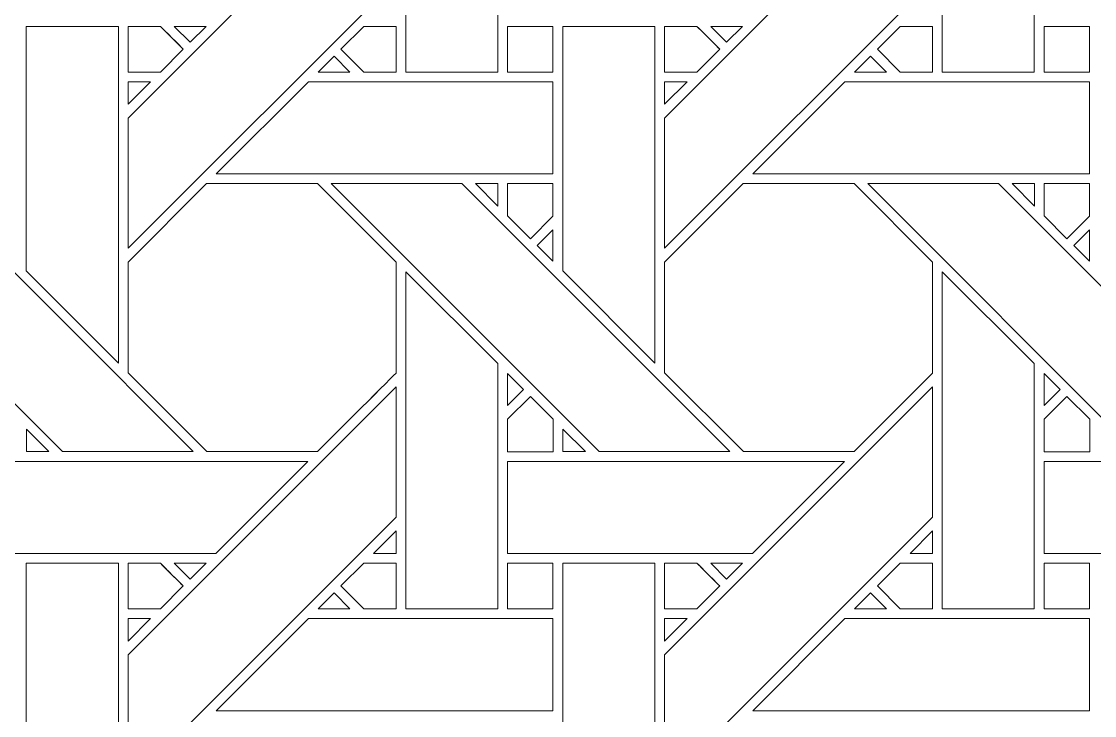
# Model space of a CAD drawing. Header units: inches. Extents: x 4.9 to 19.9, y 3.1 to 15.1.
# Drawn here: x 12.432 to 14.329, y 7.917 to 9.144 of the extents above; entities that cross this region are included whole.
import ezdxf

# ---------------------------------------------------------------- set-up
doc = ezdxf.new("R2010")
doc.units = ezdxf.units.IN
doc.header["$MEASUREMENT"] = 0
doc.layers.add('Design', color=7, linetype='Continuous', lineweight=0)

msp = doc.modelspace()

# ---------------------------------------------------------------- linework, layer by layer
at = {"layer": 'Design'}
for points, knots in [([(4.8829, 15.0948), (4.8829, 15.0948), (4.8829, 3.0948), (4.8829, 3.0948), (4.8829, 3.0948), (19.8829, 3.0948), (19.8829, 3.0948), (19.8829, 3.0948), (19.8829, 15.0948), (19.8829, 15.0948), (19.8829, 15.0948), (4.8829, 15.0948), (4.8829, 15.0948)], [0, 0, 0, 0, 1, 1, 1, 2, 2, 2, 3, 3, 3, 4, 4, 4, 4]), ([(5.4052, 14.5679), (5.4052, 14.5679), (5.4052, 3.6216), (5.4052, 3.6216), (5.4052, 3.6216), (19.3605, 3.6216), (19.3605, 3.6216), (19.3605, 3.6216), (19.3605, 14.5679), (19.3605, 14.5679), (19.3605, 14.5679), (5.4052, 14.5679), (5.4052, 14.5679)], [0, 0, 0, 0, 1, 1, 1, 2, 2, 2, 3, 3, 3, 4, 4, 4, 4]), ([(13.1112, 9.0544), (13.1112, 9.0544), (13.1112, 9.6502), (13.1112, 9.6502), (13.1112, 9.6502), (13.274, 9.4881), (13.274, 9.4881), (13.274, 9.4881), (13.274, 9.0544), (13.274, 9.0544), (13.274, 9.0544), (13.1112, 9.0544), (13.1112, 9.0544)], [0, 0, 0, 0, 1, 1, 1, 2, 2, 2, 3, 3, 3, 4, 4, 4, 4]), ([(14.0599, 9.0544), (14.0599, 9.0544), (14.0599, 9.6503), (14.0599, 9.6503), (14.0599, 9.6503), (14.2227, 9.4881), (14.2227, 9.4881), (14.2227, 9.4881), (14.2227, 9.0544), (14.2227, 9.0544), (14.2227, 9.0544), (14.0599, 9.0544), (14.0599, 9.0544)], [0, 0, 0, 0, 1, 1, 1, 2, 2, 2, 3, 3, 3, 4, 4, 4, 4]), ([(12.6204, 8.9731), (12.6204, 8.9731), (13.0941, 9.4467), (13.0941, 9.4467), (13.0941, 9.4467), (13.0941, 9.2166), (13.0941, 9.2166), (13.0941, 9.2166), (12.6204, 8.743), (12.6204, 8.743), (12.6204, 8.743), (12.6204, 8.9731), (12.6204, 8.9731)], [0, 0, 0, 0, 1, 1, 1, 2, 2, 2, 3, 3, 3, 4, 4, 4, 4]), ([(14.0428, 9.2166), (14.0428, 9.2166), (13.5691, 8.743), (13.5691, 8.743), (13.5691, 8.743), (13.5691, 8.9731), (13.5691, 8.9731), (13.5691, 8.9731), (14.0428, 9.4467), (14.0428, 9.4467), (14.0428, 9.4467), (14.0428, 9.2166), (14.0428, 9.2166)], [0, 0, 0, 0, 1, 1, 1, 2, 2, 2, 3, 3, 3, 4, 4, 4, 4]), ([(12.6032, 9.1352), (12.6032, 9.1352), (12.6032, 8.5401), (12.6032, 8.5401), (12.6032, 8.5401), (12.4403, 8.703), (12.4403, 8.703), (12.4403, 8.703), (12.4403, 9.1352), (12.4403, 9.1352), (12.4403, 9.1352), (12.6032, 9.1352), (12.6032, 9.1352)], [0, 0, 0, 0, 1, 1, 1, 2, 2, 2, 3, 3, 3, 4, 4, 4, 4]), ([(12.6775, 9.1352), (12.6826, 9.1301), (12.7134, 9.0993), (12.7178, 9.0948), (12.7178, 9.0948), (12.6774, 9.0544), (12.6774, 9.0544), (12.6774, 9.0544), (12.6204, 9.0544), (12.6204, 9.0544), (12.6204, 9.0544), (12.6204, 9.1352), (12.6204, 9.1352), (12.6204, 9.1352), (12.6775, 9.1352), (12.6775, 9.1352)], [0, 0, 0, 0, 1, 1, 1, 2, 2, 2, 3, 3, 3, 4, 4, 4, 5, 5, 5, 5]), ([(12.6204, 9.1352), (12.6204, 9.1352), (12.6775, 9.1352), (12.6775, 9.1352), (12.6829, 9.1298), (12.7137, 9.0989), (12.7178, 9.0948), (12.7178, 9.0948), (12.6774, 9.0544), (12.6774, 9.0544), (12.6774, 9.0544), (12.6204, 9.0544), (12.6204, 9.0544), (12.6204, 9.0544), (12.6204, 9.1352), (12.6204, 9.1352)], [0, 0, 0, 0, 1, 1, 1, 2, 2, 2, 3, 3, 3, 4, 4, 4, 5, 5, 5, 5]), ([(12.7583, 9.1352), (12.7583, 9.1352), (12.73, 9.107), (12.73, 9.107), (12.73, 9.107), (12.7018, 9.1352), (12.7018, 9.1352), (12.7018, 9.1352), (12.7583, 9.1352), (12.7583, 9.1352)], [0, 0, 0, 0, 1, 1, 1, 2, 2, 2, 3, 3, 3, 3]), ([(13.0941, 9.1352), (13.0941, 9.1352), (13.0941, 9.0544), (13.0941, 9.0544), (13.0941, 9.0544), (13.037, 9.0544), (13.037, 9.0544), (13.037, 9.0544), (12.9966, 9.0948), (12.9966, 9.0948), (12.9966, 9.0948), (13.037, 9.1352), (13.037, 9.1352), (13.037, 9.1352), (13.0941, 9.1352), (13.0941, 9.1352)], [0, 0, 0, 0, 1, 1, 1, 2, 2, 2, 3, 3, 3, 4, 4, 4, 5, 5, 5, 5]), ([(12.9966, 9.0948), (12.9966, 9.0948), (13.037, 9.1352), (13.037, 9.1352), (13.037, 9.1352), (13.0941, 9.1352), (13.0941, 9.1352), (13.0941, 9.1352), (13.0941, 9.0544), (13.0941, 9.0544), (13.0941, 9.0544), (13.037, 9.0544), (13.037, 9.0544), (13.037, 9.0544), (12.9966, 9.0948), (12.9966, 9.0948)], [0, 0, 0, 0, 1, 1, 1, 2, 2, 2, 3, 3, 3, 4, 4, 4, 5, 5, 5, 5]), ([(13.3715, 9.0544), (13.3715, 9.0544), (13.2913, 9.0544), (13.2913, 9.0544), (13.2913, 9.0544), (13.2913, 9.1352), (13.2913, 9.1352), (13.2913, 9.1352), (13.3715, 9.1352), (13.3715, 9.1352), (13.3715, 9.1352), (13.3715, 9.0544), (13.3715, 9.0544)], [0, 0, 0, 0, 1, 1, 1, 2, 2, 2, 3, 3, 3, 4, 4, 4, 4]), ([(13.2913, 9.0544), (13.2913, 9.0544), (13.2913, 9.1352), (13.2913, 9.1352), (13.2913, 9.1352), (13.3715, 9.1352), (13.3715, 9.1352), (13.3715, 9.1352), (13.3715, 9.0544), (13.3715, 9.0544), (13.3715, 9.0544), (13.2913, 9.0544), (13.2913, 9.0544)], [0, 0, 0, 0, 1, 1, 1, 2, 2, 2, 3, 3, 3, 4, 4, 4, 4]), ([(13.552, 9.1352), (13.552, 9.1352), (13.552, 8.5401), (13.552, 8.5401), (13.552, 8.5401), (13.3891, 8.703), (13.3891, 8.703), (13.3891, 8.703), (13.3891, 9.1352), (13.3891, 9.1352), (13.3891, 9.1352), (13.552, 9.1352), (13.552, 9.1352)], [0, 0, 0, 0, 1, 1, 1, 2, 2, 2, 3, 3, 3, 4, 4, 4, 4]), ([(13.6262, 9.1352), (13.6313, 9.1301), (13.6621, 9.0993), (13.6665, 9.0948), (13.6665, 9.0948), (13.6261, 9.0544), (13.6261, 9.0544), (13.6261, 9.0544), (13.5691, 9.0544), (13.5691, 9.0544), (13.5691, 9.0544), (13.5691, 9.1352), (13.5691, 9.1352), (13.5691, 9.1352), (13.6262, 9.1352), (13.6262, 9.1352)], [0, 0, 0, 0, 1, 1, 1, 2, 2, 2, 3, 3, 3, 4, 4, 4, 5, 5, 5, 5]), ([(13.5691, 9.0544), (13.5691, 9.0544), (13.5691, 9.1352), (13.5691, 9.1352), (13.5691, 9.1352), (13.6262, 9.1352), (13.6262, 9.1352), (13.6317, 9.1298), (13.6625, 9.0989), (13.6665, 9.0948), (13.6665, 9.0948), (13.6261, 9.0544), (13.6261, 9.0544), (13.6261, 9.0544), (13.5691, 9.0544), (13.5691, 9.0544)], [0, 0, 0, 0, 1, 1, 1, 2, 2, 2, 3, 3, 3, 4, 4, 4, 5, 5, 5, 5]), ([(13.6505, 9.1352), (13.6505, 9.1352), (13.707, 9.1352), (13.707, 9.1352), (13.707, 9.1352), (13.6787, 9.107), (13.6787, 9.107), (13.6787, 9.107), (13.6505, 9.1352), (13.6505, 9.1352)], [0, 0, 0, 0, 1, 1, 1, 2, 2, 2, 3, 3, 3, 3]), ([(14.0428, 9.1352), (14.0428, 9.1352), (14.0428, 9.0544), (14.0428, 9.0544), (14.0428, 9.0544), (13.9857, 9.0544), (13.9857, 9.0544), (13.9857, 9.0544), (13.9453, 9.0948), (13.9453, 9.0948), (13.9453, 9.0948), (13.9858, 9.1352), (13.9858, 9.1352), (13.9858, 9.1352), (14.0428, 9.1352), (14.0428, 9.1352)], [0, 0, 0, 0, 1, 1, 1, 2, 2, 2, 3, 3, 3, 4, 4, 4, 5, 5, 5, 5]), ([(14.0428, 9.0544), (14.0428, 9.0544), (13.9857, 9.0544), (13.9857, 9.0544), (13.9857, 9.0544), (13.9453, 9.0948), (13.9453, 9.0948), (13.9453, 9.0948), (13.9858, 9.1352), (13.9858, 9.1352), (13.9858, 9.1352), (14.0428, 9.1352), (14.0428, 9.1352), (14.0428, 9.1352), (14.0428, 9.0544), (14.0428, 9.0544)], [0, 0, 0, 0, 1, 1, 1, 2, 2, 2, 3, 3, 3, 4, 4, 4, 5, 5, 5, 5]), ([(14.3203, 9.0544), (14.3203, 9.0544), (14.24, 9.0544), (14.24, 9.0544), (14.24, 9.0544), (14.24, 9.1352), (14.24, 9.1352), (14.24, 9.1352), (14.3203, 9.1352), (14.3203, 9.1352), (14.3203, 9.1352), (14.3203, 9.0544), (14.3203, 9.0544)], [0, 0, 0, 0, 1, 1, 1, 2, 2, 2, 3, 3, 3, 4, 4, 4, 4]), ([(14.24, 9.0544), (14.24, 9.0544), (14.24, 9.1352), (14.24, 9.1352), (14.24, 9.1352), (14.3203, 9.1352), (14.3203, 9.1352), (14.3203, 9.1352), (14.3203, 9.0544), (14.3203, 9.0544), (14.3203, 9.0544), (14.24, 9.0544), (14.24, 9.0544)], [0, 0, 0, 0, 1, 1, 1, 2, 2, 2, 3, 3, 3, 4, 4, 4, 4]), ([(13.0127, 9.0544), (13.0127, 9.0544), (12.9562, 9.0544), (12.9562, 9.0544), (12.9562, 9.0544), (12.9845, 9.0827), (12.9845, 9.0827), (12.9845, 9.0827), (13.0127, 9.0544), (13.0127, 9.0544)], [0, 0, 0, 0, 1, 1, 1, 2, 2, 2, 3, 3, 3, 3]), ([(13.905, 9.0544), (13.905, 9.0544), (13.9332, 9.0827), (13.9332, 9.0827), (13.9332, 9.0827), (13.9615, 9.0544), (13.9615, 9.0544), (13.9615, 9.0544), (13.905, 9.0544), (13.905, 9.0544)], [0, 0, 0, 0, 1, 1, 1, 2, 2, 2, 3, 3, 3, 3]), ([(12.6602, 9.0373), (12.6602, 9.0373), (12.6204, 8.9974), (12.6204, 8.9974), (12.6204, 8.9974), (12.6204, 9.0373), (12.6204, 9.0373), (12.6204, 9.0373), (12.6602, 9.0373), (12.6602, 9.0373)], [0, 0, 0, 0, 1, 1, 1, 2, 2, 2, 3, 3, 3, 3]), ([(12.7762, 8.8745), (12.7762, 8.8745), (12.9391, 9.0373), (12.9391, 9.0373), (12.9391, 9.0373), (13.3715, 9.0373), (13.3715, 9.0373), (13.3715, 9.0373), (13.3715, 8.8745), (13.3715, 8.8745), (13.3715, 8.8745), (12.7762, 8.8745), (12.7762, 8.8745)], [0, 0, 0, 0, 1, 1, 1, 2, 2, 2, 3, 3, 3, 4, 4, 4, 4]), ([(13.609, 9.0373), (13.609, 9.0373), (13.5691, 8.9975), (13.5691, 8.9975), (13.5691, 8.9975), (13.5691, 9.0373), (13.5691, 9.0373), (13.5691, 9.0373), (13.609, 9.0373), (13.609, 9.0373)], [0, 0, 0, 0, 1, 1, 1, 2, 2, 2, 3, 3, 3, 3]), ([(14.3203, 9.0373), (14.3203, 9.0373), (14.3203, 8.8745), (14.3203, 8.8745), (14.3203, 8.8745), (13.725, 8.8745), (13.725, 8.8745), (13.725, 8.8745), (13.8878, 9.0373), (13.8878, 9.0373), (13.8878, 9.0373), (14.3203, 9.0373), (14.3203, 9.0373)], [0, 0, 0, 0, 1, 1, 1, 2, 2, 2, 3, 3, 3, 4, 4, 4, 4]), ([(12.0308, 8.8573), (12.0308, 8.8573), (12.2618, 8.8573), (12.2618, 8.8573), (12.2618, 8.8573), (12.7354, 8.3837), (12.7354, 8.3837), (12.7354, 8.3837), (12.5044, 8.3837), (12.5044, 8.3837), (12.5044, 8.3837), (12.0308, 8.8573), (12.0308, 8.8573)], [0, 0, 0, 0, 1, 1, 1, 2, 2, 2, 3, 3, 3, 4, 4, 4, 4]), ([(12.7591, 8.8573), (12.7591, 8.8573), (12.9553, 8.8573), (12.9553, 8.8573), (12.9553, 8.8573), (13.0941, 8.7186), (13.0941, 8.7186), (13.0941, 8.7186), (13.0941, 8.5224), (13.0941, 8.5224), (13.0763, 8.5044), (12.9643, 8.3927), (12.9553, 8.3837), (12.9553, 8.3837), (12.7596, 8.3837), (12.7596, 8.3837), (12.7596, 8.3837), (12.6204, 8.5229), (12.6204, 8.5229), (12.6204, 8.5229), (12.6204, 8.7186), (12.6204, 8.7186), (12.6204, 8.7186), (12.7591, 8.8573), (12.7591, 8.8573)], [0, 0, 0, 0, 1, 1, 1, 2, 2, 2, 3, 3, 3, 4, 4, 4, 5, 5, 5, 6, 6, 6, 7, 7, 7, 8, 8, 8, 8]), ([(12.6204, 8.5229), (12.6204, 8.5229), (12.6204, 8.7186), (12.6204, 8.7186), (12.6204, 8.7186), (12.7591, 8.8573), (12.7591, 8.8573), (12.7591, 8.8573), (12.9553, 8.8573), (12.9553, 8.8573), (12.9553, 8.8573), (13.0941, 8.7186), (13.0941, 8.7186), (13.0941, 8.7186), (13.0941, 8.5224), (13.0941, 8.5224), (13.0761, 8.5043), (12.9642, 8.3926), (12.9553, 8.3837), (12.9553, 8.3837), (12.7596, 8.3837), (12.7596, 8.3837), (12.7596, 8.3837), (12.6204, 8.5229), (12.6204, 8.5229)], [0, 0, 0, 0, 1, 1, 1, 2, 2, 2, 3, 3, 3, 4, 4, 4, 5, 5, 5, 6, 6, 6, 7, 7, 7, 8, 8, 8, 8]), ([(12.9795, 8.8573), (12.9795, 8.8573), (13.2105, 8.8573), (13.2105, 8.8573), (13.2105, 8.8573), (13.6841, 8.3837), (13.6841, 8.3837), (13.6841, 8.3837), (13.4531, 8.3837), (13.4531, 8.3837), (13.4531, 8.3837), (12.9795, 8.8573), (12.9795, 8.8573)], [0, 0, 0, 0, 1, 1, 1, 2, 2, 2, 3, 3, 3, 4, 4, 4, 4]), ([(13.2741, 8.8573), (13.2741, 8.8573), (13.2741, 8.8175), (13.2741, 8.8175), (13.2741, 8.8175), (13.2346, 8.8573), (13.2346, 8.8573), (13.2346, 8.8573), (13.2741, 8.8573), (13.2741, 8.8573)], [0, 0, 0, 0, 1, 1, 1, 2, 2, 2, 3, 3, 3, 3]), ([(13.3715, 8.8573), (13.3715, 8.8573), (13.3715, 8.7997), (13.3715, 8.7997), (13.3715, 8.7997), (13.3316, 8.7598), (13.3316, 8.7598), (13.3316, 8.7598), (13.2913, 8.8001), (13.2913, 8.8001), (13.2913, 8.8001), (13.2913, 8.8573), (13.2913, 8.8573), (13.2913, 8.8573), (13.3715, 8.8573), (13.3715, 8.8573)], [0, 0, 0, 0, 1, 1, 1, 2, 2, 2, 3, 3, 3, 4, 4, 4, 5, 5, 5, 5]), ([(13.3316, 8.7598), (13.3316, 8.7598), (13.2913, 8.8001), (13.2913, 8.8001), (13.2913, 8.8001), (13.2913, 8.8573), (13.2913, 8.8573), (13.2913, 8.8573), (13.3715, 8.8573), (13.3715, 8.8573), (13.3715, 8.8573), (13.3715, 8.7997), (13.3715, 8.7997), (13.3715, 8.7997), (13.3316, 8.7598), (13.3316, 8.7598)], [0, 0, 0, 0, 1, 1, 1, 2, 2, 2, 3, 3, 3, 4, 4, 4, 5, 5, 5, 5]), ([(13.7078, 8.8573), (13.7078, 8.8573), (13.904, 8.8573), (13.904, 8.8573), (13.904, 8.8573), (14.0428, 8.7186), (14.0428, 8.7186), (14.0428, 8.7186), (14.0428, 8.5224), (14.0428, 8.5224), (14.025, 8.5045), (13.9131, 8.3927), (13.9041, 8.3837), (13.9041, 8.3837), (13.7084, 8.3837), (13.7084, 8.3837), (13.7084, 8.3837), (13.5691, 8.5229), (13.5691, 8.5229), (13.5691, 8.5229), (13.5691, 8.7186), (13.5691, 8.7186), (13.5691, 8.7186), (13.7078, 8.8573), (13.7078, 8.8573)], [0, 0, 0, 0, 1, 1, 1, 2, 2, 2, 3, 3, 3, 4, 4, 4, 5, 5, 5, 6, 6, 6, 7, 7, 7, 8, 8, 8, 8]), ([(13.5691, 8.5229), (13.5691, 8.5229), (13.5691, 8.7186), (13.5691, 8.7186), (13.5691, 8.7186), (13.7078, 8.8573), (13.7078, 8.8573), (13.7078, 8.8573), (13.904, 8.8573), (13.904, 8.8573), (13.904, 8.8573), (14.0428, 8.7186), (14.0428, 8.7186), (14.0428, 8.7186), (14.0428, 8.5224), (14.0428, 8.5224), (14.0243, 8.5038), (13.9125, 8.3922), (13.9041, 8.3837), (13.9041, 8.3837), (13.7084, 8.3837), (13.7084, 8.3837), (13.7084, 8.3837), (13.5691, 8.5229), (13.5691, 8.5229)], [0, 0, 0, 0, 1, 1, 1, 2, 2, 2, 3, 3, 3, 4, 4, 4, 5, 5, 5, 6, 6, 6, 7, 7, 7, 8, 8, 8, 8]), ([(13.9283, 8.8573), (13.9283, 8.8573), (14.1592, 8.8573), (14.1592, 8.8573), (14.1592, 8.8573), (14.6329, 8.3837), (14.6329, 8.3837), (14.6329, 8.3837), (14.4018, 8.3837), (14.4018, 8.3837), (14.4018, 8.3837), (13.9283, 8.8573), (13.9283, 8.8573)], [0, 0, 0, 0, 1, 1, 1, 2, 2, 2, 3, 3, 3, 4, 4, 4, 4]), ([(14.2228, 8.8573), (14.2228, 8.8573), (14.2228, 8.8175), (14.2228, 8.8175), (14.2228, 8.8175), (14.1833, 8.8573), (14.1833, 8.8573), (14.1833, 8.8573), (14.2228, 8.8573), (14.2228, 8.8573)], [0, 0, 0, 0, 1, 1, 1, 2, 2, 2, 3, 3, 3, 3]), ([(14.3203, 8.8573), (14.3203, 8.8573), (14.3203, 8.7997), (14.3203, 8.7997), (14.3203, 8.7997), (14.2803, 8.7598), (14.2803, 8.7598), (14.2803, 8.7598), (14.24, 8.8001), (14.24, 8.8001), (14.24, 8.8001), (14.24, 8.8573), (14.24, 8.8573), (14.24, 8.8573), (14.3203, 8.8573), (14.3203, 8.8573)], [0, 0, 0, 0, 1, 1, 1, 2, 2, 2, 3, 3, 3, 4, 4, 4, 5, 5, 5, 5]), ([(14.2803, 8.7598), (14.2803, 8.7598), (14.24, 8.8001), (14.24, 8.8001), (14.24, 8.8001), (14.24, 8.8573), (14.24, 8.8573), (14.24, 8.8573), (14.3203, 8.8573), (14.3203, 8.8573), (14.3203, 8.8573), (14.3203, 8.7997), (14.3203, 8.7997), (14.3203, 8.7997), (14.2803, 8.7598), (14.2803, 8.7598)], [0, 0, 0, 0, 1, 1, 1, 2, 2, 2, 3, 3, 3, 4, 4, 4, 5, 5, 5, 5]), ([(13.3715, 8.7755), (13.3715, 8.7755), (13.3715, 8.7203), (13.3715, 8.7203), (13.3715, 8.7203), (13.3438, 8.7477), (13.3438, 8.7477), (13.3438, 8.7477), (13.3715, 8.7755), (13.3715, 8.7755)], [0, 0, 0, 0, 1, 1, 1, 2, 2, 2, 3, 3, 3, 3]), ([(14.3203, 8.7755), (14.3203, 8.7755), (14.3203, 8.7203), (14.3203, 8.7203), (14.3203, 8.7203), (14.2925, 8.7477), (14.2925, 8.7477), (14.2925, 8.7477), (14.3203, 8.7755), (14.3203, 8.7755)], [0, 0, 0, 0, 1, 1, 1, 2, 2, 2, 3, 3, 3, 3]), ([(13.274, 8.5394), (13.274, 8.5394), (13.274, 8.1057), (13.274, 8.1057), (13.274, 8.1057), (13.1112, 8.1057), (13.1112, 8.1057), (13.1112, 8.1057), (13.1112, 8.7015), (13.1112, 8.7015), (13.1112, 8.7015), (13.274, 8.5394), (13.274, 8.5394)], [0, 0, 0, 0, 1, 1, 1, 2, 2, 2, 3, 3, 3, 4, 4, 4, 4]), ([(14.2227, 8.5394), (14.2227, 8.5394), (14.2227, 8.1057), (14.2227, 8.1057), (14.2227, 8.1057), (14.0599, 8.1057), (14.0599, 8.1057), (14.0599, 8.1057), (14.0599, 8.7015), (14.0599, 8.7015), (14.0599, 8.7015), (14.2227, 8.5394), (14.2227, 8.5394)], [0, 0, 0, 0, 1, 1, 1, 2, 2, 2, 3, 3, 3, 4, 4, 4, 4]), ([(13.2913, 8.4651), (13.2913, 8.4651), (13.2913, 8.5219), (13.2913, 8.5219), (13.2913, 8.5219), (13.3195, 8.4933), (13.3195, 8.4933), (13.3195, 8.4933), (13.2913, 8.4651), (13.2913, 8.4651)], [0, 0, 0, 0, 1, 1, 1, 2, 2, 2, 3, 3, 3, 3]), ([(14.24, 8.4651), (14.24, 8.4651), (14.24, 8.5219), (14.24, 8.5219), (14.24, 8.5219), (14.2682, 8.4933), (14.2682, 8.4933), (14.2682, 8.4933), (14.24, 8.4651), (14.24, 8.4651)], [0, 0, 0, 0, 1, 1, 1, 2, 2, 2, 3, 3, 3, 3]), ([(12.6204, 8.0244), (12.6204, 8.0244), (13.0941, 8.498), (13.0941, 8.498), (13.0941, 8.498), (13.0941, 8.2679), (13.0941, 8.2679), (13.0941, 8.2679), (12.6204, 7.7943), (12.6204, 7.7943), (12.6204, 7.7943), (12.6204, 8.0244), (12.6204, 8.0244)], [0, 0, 0, 0, 1, 1, 1, 2, 2, 2, 3, 3, 3, 4, 4, 4, 4]), ([(13.5691, 8.0244), (13.5691, 8.0244), (14.0428, 8.498), (14.0428, 8.498), (14.0428, 8.498), (14.0428, 8.2679), (14.0428, 8.2679), (14.0428, 8.2679), (13.5691, 7.7943), (13.5691, 7.7943), (13.5691, 7.7943), (13.5691, 8.0244), (13.5691, 8.0244)], [0, 0, 0, 0, 1, 1, 1, 2, 2, 2, 3, 3, 3, 4, 4, 4, 4]), ([(13.2913, 8.3834), (13.2913, 8.3834), (13.2913, 8.4407), (13.2913, 8.4407), (13.2913, 8.4407), (13.3316, 8.4811), (13.3316, 8.4811), (13.3316, 8.4811), (13.3719, 8.4407), (13.3719, 8.4407), (13.3719, 8.4407), (13.3719, 8.3834), (13.3719, 8.3834), (13.3719, 8.3834), (13.2913, 8.3834), (13.2913, 8.3834)], [0, 0, 0, 0, 1, 1, 1, 2, 2, 2, 3, 3, 3, 4, 4, 4, 5, 5, 5, 5]), ([(13.3316, 8.4811), (13.3316, 8.4811), (13.3719, 8.4407), (13.3719, 8.4407), (13.3719, 8.4407), (13.3719, 8.3834), (13.3719, 8.3834), (13.3719, 8.3834), (13.2913, 8.3834), (13.2913, 8.3834), (13.2913, 8.3834), (13.2913, 8.4407), (13.2913, 8.4407), (13.2913, 8.4407), (13.3316, 8.4811), (13.3316, 8.4811)], [0, 0, 0, 0, 1, 1, 1, 2, 2, 2, 3, 3, 3, 4, 4, 4, 5, 5, 5, 5]), ([(14.24, 8.3834), (14.24, 8.3834), (14.24, 8.4407), (14.24, 8.4407), (14.24, 8.4407), (14.2803, 8.4811), (14.2803, 8.4811), (14.2803, 8.4811), (14.3207, 8.4407), (14.3207, 8.4407), (14.3207, 8.4407), (14.3207, 8.3834), (14.3207, 8.3834), (14.3207, 8.3834), (14.24, 8.3834), (14.24, 8.3834)], [0, 0, 0, 0, 1, 1, 1, 2, 2, 2, 3, 3, 3, 4, 4, 4, 5, 5, 5, 5]), ([(14.24, 8.4407), (14.24, 8.4407), (14.2803, 8.4811), (14.2803, 8.4811), (14.2803, 8.4811), (14.3207, 8.4407), (14.3207, 8.4407), (14.3207, 8.4407), (14.3207, 8.3834), (14.3207, 8.3834), (14.3207, 8.3834), (14.24, 8.3834), (14.24, 8.3834), (14.24, 8.3834), (14.24, 8.4407), (14.24, 8.4407)], [0, 0, 0, 0, 1, 1, 1, 2, 2, 2, 3, 3, 3, 4, 4, 4, 5, 5, 5, 5]), ([(12.4802, 8.3837), (12.4802, 8.3837), (12.4405, 8.3837), (12.4405, 8.3837), (12.4405, 8.3837), (12.4405, 8.4235), (12.4405, 8.4235), (12.4405, 8.4235), (12.4802, 8.3837), (12.4802, 8.3837)], [0, 0, 0, 0, 1, 1, 1, 2, 2, 2, 3, 3, 3, 3]), ([(13.4289, 8.3837), (13.4289, 8.3837), (13.3892, 8.3837), (13.3892, 8.3837), (13.3892, 8.3837), (13.3892, 8.4235), (13.3892, 8.4235), (13.3892, 8.4235), (13.4289, 8.3837), (13.4289, 8.3837)], [0, 0, 0, 0, 1, 1, 1, 2, 2, 2, 3, 3, 3, 3]), ([(12.3425, 8.2037), (12.3425, 8.2037), (12.3425, 8.3664), (12.3425, 8.3664), (12.3425, 8.3664), (12.9383, 8.3664), (12.9383, 8.3664), (12.9383, 8.3664), (12.7755, 8.2037), (12.7755, 8.2037), (12.7755, 8.2037), (12.3425, 8.2037), (12.3425, 8.2037)], [0, 0, 0, 0, 1, 1, 1, 2, 2, 2, 3, 3, 3, 4, 4, 4, 4]), ([(13.2913, 8.2037), (13.2913, 8.2037), (13.2913, 8.3664), (13.2913, 8.3664), (13.2913, 8.3664), (13.887, 8.3664), (13.887, 8.3664), (13.887, 8.3664), (13.7242, 8.2037), (13.7242, 8.2037), (13.7242, 8.2037), (13.2913, 8.2037), (13.2913, 8.2037)], [0, 0, 0, 0, 1, 1, 1, 2, 2, 2, 3, 3, 3, 4, 4, 4, 4]), ([(14.24, 8.2037), (14.24, 8.2037), (14.24, 8.3664), (14.24, 8.3664), (14.24, 8.3664), (14.8357, 8.3664), (14.8357, 8.3664), (14.8357, 8.3664), (14.673, 8.2037), (14.673, 8.2037), (14.673, 8.2037), (14.24, 8.2037), (14.24, 8.2037)], [0, 0, 0, 0, 1, 1, 1, 2, 2, 2, 3, 3, 3, 4, 4, 4, 4]), ([(13.0543, 8.2038), (13.0543, 8.2038), (13.0941, 8.2435), (13.0941, 8.2435), (13.0941, 8.2435), (13.0941, 8.2038), (13.0941, 8.2038), (13.0941, 8.2038), (13.0543, 8.2038), (13.0543, 8.2038)], [0, 0, 0, 0, 1, 1, 1, 2, 2, 2, 3, 3, 3, 3]), ([(14.003, 8.2038), (14.003, 8.2038), (14.0428, 8.2435), (14.0428, 8.2435), (14.0428, 8.2435), (14.0428, 8.2038), (14.0428, 8.2038), (14.0428, 8.2038), (14.003, 8.2038), (14.003, 8.2038)], [0, 0, 0, 0, 1, 1, 1, 2, 2, 2, 3, 3, 3, 3]), ([(12.6032, 8.1865), (12.6032, 8.1865), (12.6032, 7.5914), (12.6032, 7.5914), (12.6032, 7.5914), (12.4403, 7.7543), (12.4403, 7.7543), (12.4403, 7.7543), (12.4403, 8.1865), (12.4403, 8.1865), (12.4403, 8.1865), (12.6032, 8.1865), (12.6032, 8.1865)], [0, 0, 0, 0, 1, 1, 1, 2, 2, 2, 3, 3, 3, 4, 4, 4, 4]), ([(12.6775, 8.1865), (12.6826, 8.1813), (12.7134, 8.1505), (12.7178, 8.1461), (12.7178, 8.1461), (12.6774, 8.1057), (12.6774, 8.1057), (12.6774, 8.1057), (12.6204, 8.1057), (12.6204, 8.1057), (12.6204, 8.1057), (12.6204, 8.1865), (12.6204, 8.1865), (12.6204, 8.1865), (12.6775, 8.1865), (12.6775, 8.1865)], [0, 0, 0, 0, 1, 1, 1, 2, 2, 2, 3, 3, 3, 4, 4, 4, 5, 5, 5, 5]), ([(12.6204, 8.1865), (12.6204, 8.1865), (12.6775, 8.1865), (12.6775, 8.1865), (12.683, 8.1809), (12.7178, 8.1461), (12.7178, 8.1461), (12.7178, 8.1461), (12.6774, 8.1057), (12.6774, 8.1057), (12.6774, 8.1057), (12.6204, 8.1057), (12.6204, 8.1057), (12.6204, 8.1057), (12.6204, 8.1865), (12.6204, 8.1865)], [0, 0, 0, 0, 1, 1, 1, 2, 2, 2, 3, 3, 3, 4, 4, 4, 5, 5, 5, 5]), ([(12.7583, 8.1865), (12.7583, 8.1865), (12.73, 8.1583), (12.73, 8.1583), (12.73, 8.1583), (12.7018, 8.1865), (12.7018, 8.1865), (12.7018, 8.1865), (12.7583, 8.1865), (12.7583, 8.1865)], [0, 0, 0, 0, 1, 1, 1, 2, 2, 2, 3, 3, 3, 3]), ([(13.0941, 8.1865), (13.0941, 8.1865), (13.0941, 8.1057), (13.0941, 8.1057), (13.0941, 8.1057), (13.037, 8.1057), (13.037, 8.1057), (13.037, 8.1057), (12.9966, 8.1461), (12.9966, 8.1461), (12.9966, 8.1461), (13.037, 8.1865), (13.037, 8.1865), (13.037, 8.1865), (13.0941, 8.1865), (13.0941, 8.1865)], [0, 0, 0, 0, 1, 1, 1, 2, 2, 2, 3, 3, 3, 4, 4, 4, 5, 5, 5, 5]), ([(12.9966, 8.1461), (12.9966, 8.1461), (13.037, 8.1865), (13.037, 8.1865), (13.037, 8.1865), (13.0941, 8.1865), (13.0941, 8.1865), (13.0941, 8.1865), (13.0941, 8.1057), (13.0941, 8.1057), (13.0941, 8.1057), (13.037, 8.1057), (13.037, 8.1057), (13.037, 8.1057), (12.9966, 8.1461), (12.9966, 8.1461)], [0, 0, 0, 0, 1, 1, 1, 2, 2, 2, 3, 3, 3, 4, 4, 4, 5, 5, 5, 5]), ([(13.3715, 8.1057), (13.3715, 8.1057), (13.2913, 8.1057), (13.2913, 8.1057), (13.2913, 8.1057), (13.2913, 8.1865), (13.2913, 8.1865), (13.2913, 8.1865), (13.3715, 8.1865), (13.3715, 8.1865), (13.3715, 8.1865), (13.3715, 8.1057), (13.3715, 8.1057)], [0, 0, 0, 0, 1, 1, 1, 2, 2, 2, 3, 3, 3, 4, 4, 4, 4]), ([(13.3715, 8.1865), (13.3715, 8.1865), (13.3715, 8.1057), (13.3715, 8.1057), (13.3715, 8.1057), (13.2913, 8.1057), (13.2913, 8.1057), (13.2913, 8.1057), (13.2913, 8.1865), (13.2913, 8.1865), (13.2913, 8.1865), (13.3715, 8.1865), (13.3715, 8.1865)], [0, 0, 0, 0, 1, 1, 1, 2, 2, 2, 3, 3, 3, 4, 4, 4, 4]), ([(13.552, 8.1865), (13.552, 8.1865), (13.552, 7.5914), (13.552, 7.5914), (13.552, 7.5914), (13.3891, 7.7543), (13.3891, 7.7543), (13.3891, 7.7543), (13.3891, 8.1865), (13.3891, 8.1865), (13.3891, 8.1865), (13.552, 8.1865), (13.552, 8.1865)], [0, 0, 0, 0, 1, 1, 1, 2, 2, 2, 3, 3, 3, 4, 4, 4, 4]), ([(13.6262, 8.1865), (13.6313, 8.1813), (13.6621, 8.1505), (13.6665, 8.1461), (13.6665, 8.1461), (13.6261, 8.1057), (13.6261, 8.1057), (13.6261, 8.1057), (13.5691, 8.1057), (13.5691, 8.1057), (13.5691, 8.1057), (13.5691, 8.1865), (13.5691, 8.1865), (13.5691, 8.1865), (13.6262, 8.1865), (13.6262, 8.1865)], [0, 0, 0, 0, 1, 1, 1, 2, 2, 2, 3, 3, 3, 4, 4, 4, 5, 5, 5, 5]), ([(13.5691, 8.1057), (13.5691, 8.1057), (13.5691, 8.1865), (13.5691, 8.1865), (13.5691, 8.1865), (13.6262, 8.1865), (13.6262, 8.1865), (13.6316, 8.1811), (13.6665, 8.1461), (13.6665, 8.1461), (13.6665, 8.1461), (13.6261, 8.1057), (13.6261, 8.1057), (13.6261, 8.1057), (13.5691, 8.1057), (13.5691, 8.1057)], [0, 0, 0, 0, 1, 1, 1, 2, 2, 2, 3, 3, 3, 4, 4, 4, 5, 5, 5, 5]), ([(13.6505, 8.1865), (13.6505, 8.1865), (13.707, 8.1865), (13.707, 8.1865), (13.707, 8.1865), (13.6787, 8.1583), (13.6787, 8.1583), (13.6787, 8.1583), (13.6505, 8.1865), (13.6505, 8.1865)], [0, 0, 0, 0, 1, 1, 1, 2, 2, 2, 3, 3, 3, 3]), ([(14.0428, 8.1865), (14.0428, 8.1865), (14.0428, 8.1057), (14.0428, 8.1057), (14.0428, 8.1057), (13.9857, 8.1057), (13.9857, 8.1057), (13.9857, 8.1057), (13.9453, 8.1461), (13.9453, 8.1461), (13.9453, 8.1461), (13.9858, 8.1865), (13.9858, 8.1865), (13.9858, 8.1865), (14.0428, 8.1865), (14.0428, 8.1865)], [0, 0, 0, 0, 1, 1, 1, 2, 2, 2, 3, 3, 3, 4, 4, 4, 5, 5, 5, 5]), ([(13.9453, 8.1461), (13.9453, 8.1461), (13.9858, 8.1865), (13.9858, 8.1865), (13.9858, 8.1865), (14.0428, 8.1865), (14.0428, 8.1865), (14.0428, 8.1865), (14.0428, 8.1057), (14.0428, 8.1057), (14.0428, 8.1057), (13.9857, 8.1057), (13.9857, 8.1057), (13.9857, 8.1057), (13.9453, 8.1461), (13.9453, 8.1461)], [0, 0, 0, 0, 1, 1, 1, 2, 2, 2, 3, 3, 3, 4, 4, 4, 5, 5, 5, 5]), ([(14.3203, 8.1057), (14.3203, 8.1057), (14.24, 8.1057), (14.24, 8.1057), (14.24, 8.1057), (14.24, 8.1865), (14.24, 8.1865), (14.24, 8.1865), (14.3203, 8.1865), (14.3203, 8.1865), (14.3203, 8.1865), (14.3203, 8.1057), (14.3203, 8.1057)], [0, 0, 0, 0, 1, 1, 1, 2, 2, 2, 3, 3, 3, 4, 4, 4, 4]), ([(14.24, 8.1057), (14.24, 8.1057), (14.24, 8.1865), (14.24, 8.1865), (14.24, 8.1865), (14.3203, 8.1865), (14.3203, 8.1865), (14.3203, 8.1865), (14.3203, 8.1057), (14.3203, 8.1057), (14.3203, 8.1057), (14.24, 8.1057), (14.24, 8.1057)], [0, 0, 0, 0, 1, 1, 1, 2, 2, 2, 3, 3, 3, 4, 4, 4, 4]), ([(13.0127, 8.1057), (13.0127, 8.1057), (12.9562, 8.1057), (12.9562, 8.1057), (12.9562, 8.1057), (12.9845, 8.1339), (12.9845, 8.1339), (12.9845, 8.1339), (13.0127, 8.1057), (13.0127, 8.1057)], [0, 0, 0, 0, 1, 1, 1, 2, 2, 2, 3, 3, 3, 3]), ([(13.9615, 8.1057), (13.9615, 8.1057), (13.905, 8.1057), (13.905, 8.1057), (13.905, 8.1057), (13.9332, 8.1339), (13.9332, 8.1339), (13.9332, 8.1339), (13.9615, 8.1057), (13.9615, 8.1057)], [0, 0, 0, 0, 1, 1, 1, 2, 2, 2, 3, 3, 3, 3]), ([(12.6602, 8.0885), (12.6602, 8.0885), (12.6204, 8.0487), (12.6204, 8.0487), (12.6204, 8.0487), (12.6204, 8.0885), (12.6204, 8.0885), (12.6204, 8.0885), (12.6602, 8.0885), (12.6602, 8.0885)], [0, 0, 0, 0, 1, 1, 1, 2, 2, 2, 3, 3, 3, 3]), ([(12.7762, 7.9257), (12.7762, 7.9257), (12.9391, 8.0885), (12.9391, 8.0885), (12.9391, 8.0885), (13.3715, 8.0885), (13.3715, 8.0885), (13.3715, 8.0885), (13.3715, 7.9257), (13.3715, 7.9257), (13.3715, 7.9257), (12.7762, 7.9257), (12.7762, 7.9257)], [0, 0, 0, 0, 1, 1, 1, 2, 2, 2, 3, 3, 3, 4, 4, 4, 4]), ([(13.609, 8.0885), (13.609, 8.0885), (13.5691, 8.0487), (13.5691, 8.0487), (13.5691, 8.0487), (13.5691, 8.0885), (13.5691, 8.0885), (13.5691, 8.0885), (13.609, 8.0885), (13.609, 8.0885)], [0, 0, 0, 0, 1, 1, 1, 2, 2, 2, 3, 3, 3, 3]), ([(13.725, 7.9257), (13.725, 7.9257), (13.8878, 8.0885), (13.8878, 8.0885), (13.8878, 8.0885), (14.3203, 8.0885), (14.3203, 8.0885), (14.3203, 8.0885), (14.3203, 7.9257), (14.3203, 7.9257), (14.3203, 7.9257), (13.725, 7.9257), (13.725, 7.9257)], [0, 0, 0, 0, 1, 1, 1, 2, 2, 2, 3, 3, 3, 4, 4, 4, 4])]:
    msp.add_open_spline(points, degree=3, knots=knots, dxfattribs=at)

doc.saveas('drawing.dxf')
